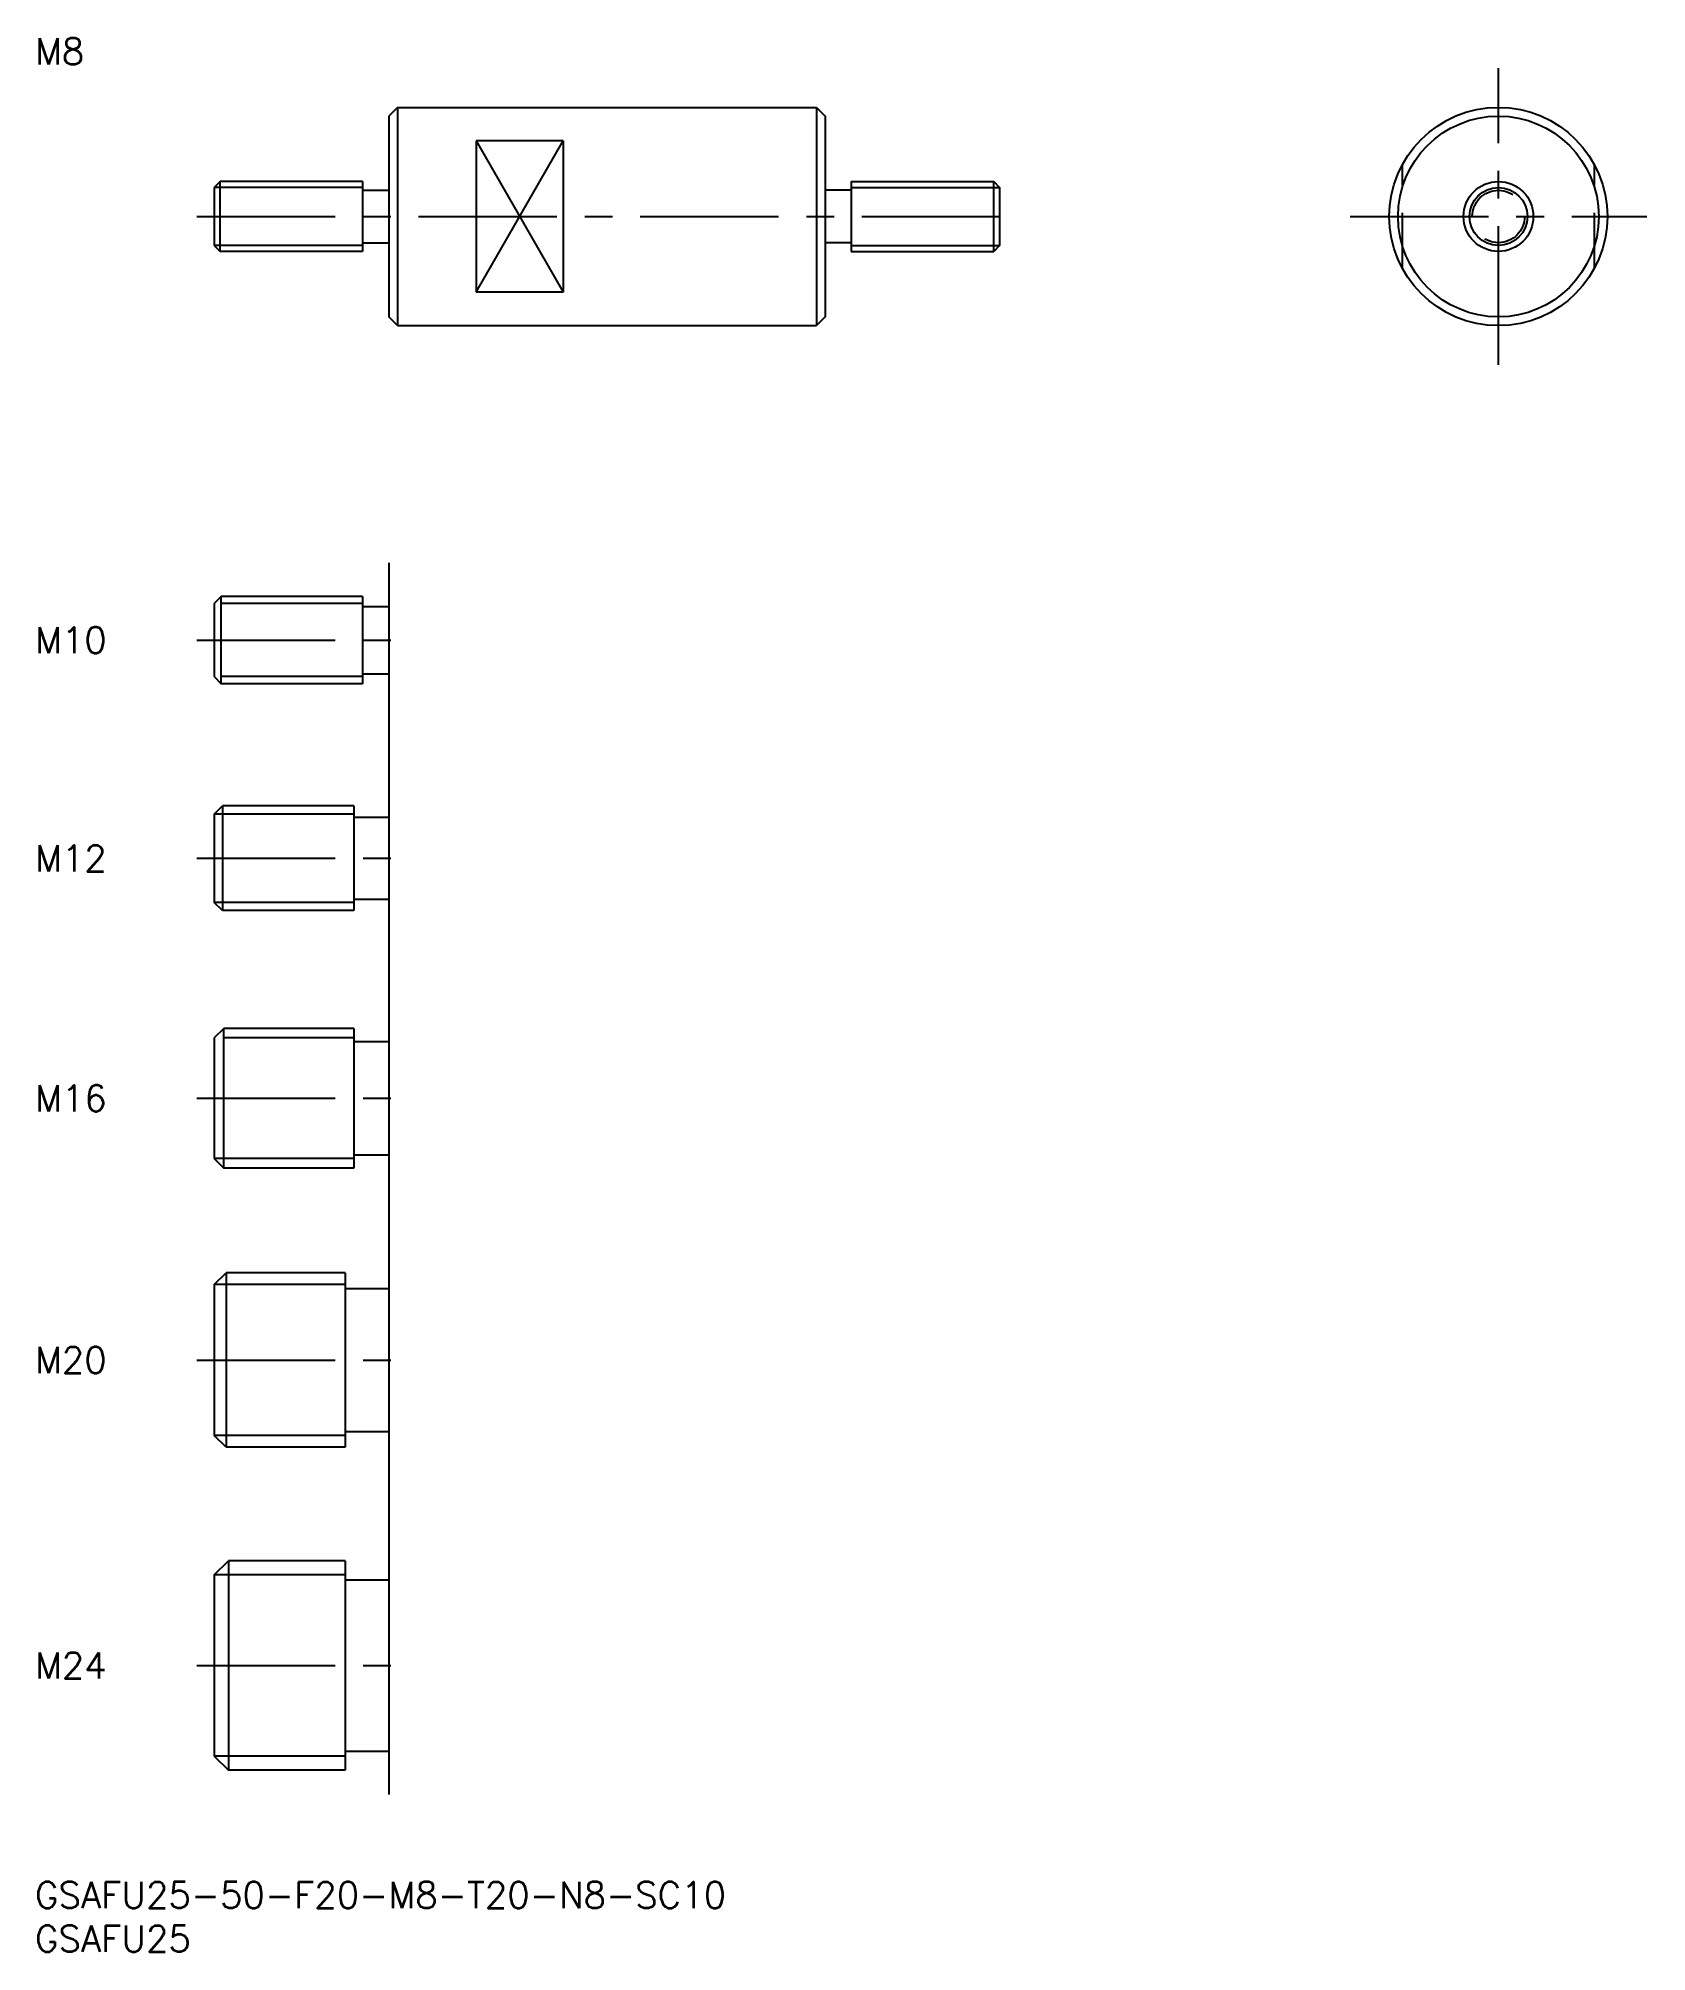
# Model space of a CAD drawing. Extents: x 0 to 185, y -8 to 211.
import ezdxf

# ---------------------------------------------------------------- set-up
doc = ezdxf.new("R2010")
doc.units = 0
doc.header["$LTSCALE"] = 0.5
doc.linetypes.add('CENTER', pattern=[50.8, 31.75, -6.35, 6.35, -6.35])
doc.linetypes.add('DASHED', pattern=[19.05, 12.7, -6.35])
for name, color, linetype in [('MSM_CENTER', 1, 'CENTER'), ('MSM_CONTINUOUS', 7, 'CONTINUOUS'), ('MSM_DASHED', 4, 'DASHED'), ('MSM_NARROW', 5, 'CONTINUOUS'), ('MSM_PART_NUMBER', 7, 'CONTINUOUS')]:
    doc.layers.add(name, color=color, linetype=linetype)
doc.styles.get("Standard").update_dxf_attribs({"font": 'txt.shx', "height": 3, "bigfont": 'bigfont.shx'})

# ---------------------------------------------------------------- blocks, each defined once
blk = doc.blocks.new('*U41')
at = {"layer": 'MSM_PART_NUMBER'}
blk.add_text('GSAFU25-50-F20-M8-T20-N8-SC10', height=3, dxfattribs=at).set_placement((0, -3))
blk = doc.blocks.new('*U42')
at = {"layer": 'MSM_PART_NUMBER'}
blk.add_text('GSAFU25', height=3, dxfattribs=at).set_placement((0, -8))
blk = doc.blocks.new('*U44')
at = {"layer": 'MSM_PART_NUMBER'}
blk.add_text('M8', height=3, dxfattribs=at).set_placement((0, 208.26))
blk = doc.blocks.new('*U45')
at = {"layer": 'MSM_PART_NUMBER'}
blk.add_text('M10', height=3, dxfattribs=at).set_placement((0, 140.8))
blk = doc.blocks.new('*U46')
at = {"layer": 'MSM_PART_NUMBER'}
blk.add_text('M12', height=3, dxfattribs=at).set_placement((0, 115.8))
blk = doc.blocks.new('*U47')
at = {"layer": 'MSM_PART_NUMBER'}
blk.add_text('M16', height=3, dxfattribs=at).set_placement((0, 88.3))
blk = doc.blocks.new('*U48')
at = {"layer": 'MSM_PART_NUMBER'}
blk.add_text('M20', height=3, dxfattribs=at).set_placement((0, 58.3))
blk = doc.blocks.new('*U49')
at = {"layer": 'MSM_PART_NUMBER'}
blk.add_text('M24', height=3, dxfattribs=at).set_placement((0, 23.3))

msp = doc.modelspace()

# ---------------------------------------------------------------- linework, layer by layer
at = {"layer": 'MSM_CENTER'}
for p, q in [((167.7, 173.84), (167.7, 207.84)), ((18.55, 190.84), (112.55, 190.84)), ((150.7, 190.84), (184.7, 190.84)), ((18.55, 142.3), (42.55, 142.3)), ((18.55, 117.3), (42.55, 117.3)), ((18.55, 89.8), (42.55, 89.8)), ((18.55, 59.8), (42.55, 59.8)), ((18.55, 24.8), (42.55, 24.8))]:
    msp.add_line(p, q, dxfattribs=at)
at = {"layer": 'MSM_CONTINUOUS'}
for p, q in [((41.55, 203.34), (40.55, 202.34)), ((40.55, 202.34), (40.55, 179.34)), ((41.55, 203.34), (89.55, 203.34)), ((41.55, 203.34), (41.55, 178.34)), ((89.55, 203.34), (90.55, 202.34)), ((89.55, 203.34), (89.55, 178.34)), ((90.55, 202.34), (90.55, 179.34)), ((50.55, 199.5), (50.55, 182.18)), ((60.55, 199.5), (50.55, 199.5)), ((60.55, 199.5), (60.55, 182.18)), ((21.22, 194.84), (20.55, 194.16)), ((20.55, 194.16), (20.55, 187.52)), ((21.22, 186.84), (21.22, 194.84)), ((37.55, 194.84), (21.22, 194.84)), ((37.55, 194.84), (37.55, 186.84)), ((37.55, 193.84), (40.55, 193.84)), ((93.55, 193.84), (90.55, 193.84)), ((93.55, 194.84), (93.55, 186.84)), ((93.55, 194.84), (109.87, 194.84)), ((109.87, 186.84), (109.87, 194.84)), ((109.87, 194.84), (110.55, 194.16)), ((110.55, 194.16), (110.55, 187.52)), ((20.55, 187.52), (21.22, 186.84)), ((37.55, 186.84), (21.22, 186.84)), ((37.55, 187.84), (40.55, 187.84)), ((93.55, 187.84), (90.55, 187.84)), ((93.55, 186.84), (109.87, 186.84)), ((110.55, 187.52), (109.87, 186.84)), ((60.55, 182.18), (50.55, 182.18)), ((41.55, 178.34), (40.55, 179.34)), ((41.55, 178.34), (89.55, 178.34)), ((90.55, 179.34), (89.55, 178.34)), ((40.55, 151.15), (40.55, 10)), ((21.36, 147.3), (20.55, 146.49)), ((37.55, 147.3), (21.36, 147.3)), ((21.36, 137.3), (21.36, 147.3)), ((37.55, 147.3), (37.55, 137.3)), ((20.55, 146.49), (20.55, 138.11)), ((37.55, 146.15), (40.55, 146.15)), ((37.55, 138.45), (40.55, 138.45)), ((20.55, 138.11), (21.36, 137.3)), ((37.55, 137.3), (21.36, 137.3)), ((20.55, 122.35), (21.49, 123.3)), ((21.49, 123.3), (21.49, 111.3)), ((36.55, 123.3), (21.49, 123.3)), ((36.55, 123.3), (36.55, 111.3)), ((20.55, 122.35), (20.55, 112.25)), ((36.55, 122), (40.55, 122)), ((21.49, 111.3), (20.55, 112.25)), ((36.55, 112.6), (40.55, 112.6)), ((36.55, 111.3), (21.49, 111.3)), ((21.63, 97.8), (20.55, 96.72)), ((20.55, 96.72), (20.55, 82.88)), ((21.63, 81.8), (21.63, 97.8)), ((36.55, 97.8), (21.63, 97.8)), ((36.55, 97.8), (36.55, 81.8)), ((36.55, 96.3), (40.55, 96.3)), ((20.55, 82.88), (21.63, 81.8)), ((36.55, 81.8), (21.63, 81.8)), ((36.55, 83.3), (40.55, 83.3)), ((20.55, 68.45), (21.9, 69.8)), ((20.55, 68.45), (20.55, 51.15)), ((21.9, 69.8), (21.9, 49.8)), ((35.55, 69.8), (21.9, 69.8)), ((35.55, 69.8), (35.55, 49.8)), ((35.55, 68), (40.55, 68)), ((21.9, 49.8), (20.55, 51.15)), ((35.55, 51.6), (40.55, 51.6)), ((35.55, 49.8), (21.9, 49.8)), ((20.55, 35.18), (22.17, 36.8)), ((20.55, 35.18), (20.55, 14.42)), ((22.17, 36.8), (22.17, 12.8)), ((35.55, 36.8), (22.17, 36.8)), ((35.55, 36.8), (35.55, 12.8)), ((35.55, 34.6), (40.55, 34.6)), ((20.55, 14.42), (22.17, 12.8)), ((35.55, 15), (40.55, 15)), ((35.55, 12.8), (22.17, 12.8))]:
    msp.add_line(p, q, dxfattribs=at)
for radius in [12.5, 11.5, 4]:
    msp.add_circle((167.7, 190.84), radius, dxfattribs=at)
at = {"layer": 'MSM_DASHED'}
for p, q in [((156.7, 184.9), (156.7, 196.78)), ((178.7, 184.9), (178.7, 196.78))]:
    msp.add_line(p, q, dxfattribs=at)
msp.add_circle((167.7, 190.84), 3, dxfattribs=at)
at = {"layer": 'MSM_NARROW'}
for p, q in [((50.55, 199.5), (60.55, 182.18)), ((50.55, 182.18), (60.55, 199.5)), ((37.55, 194.16), (20.55, 194.16)), ((93.55, 194.16), (110.55, 194.16)), ((37.55, 187.52), (20.55, 187.52)), ((93.55, 187.52), (110.55, 187.52)), ((37.55, 146.49), (21.36, 146.49)), ((37.55, 138.11), (21.36, 138.11)), ((36.55, 122.35), (20.55, 122.35)), ((36.55, 112.25), (20.55, 112.25)), ((36.55, 96.72), (21.63, 96.72)), ((36.55, 82.88), (20.55, 82.88)), ((35.55, 68.45), (20.55, 68.45)), ((35.55, 51.15), (20.55, 51.15)), ((35.55, 35.18), (20.55, 35.18)), ((35.55, 14.42), (20.55, 14.42))]:
    msp.add_line(p, q, dxfattribs=at)
msp.add_circle((167.7, 190.84), 3.32, dxfattribs=at)

# ---------------------------------------------------------------- block references
at = {"layer": 'MSM_CONTINUOUS'}
for name in ['*U44', '*U45', '*U46', '*U47', '*U48', '*U49', '*U41', '*U42']:
    msp.add_blockref(name, (0, 0), dxfattribs=at)

doc.saveas('drawing.dxf')
